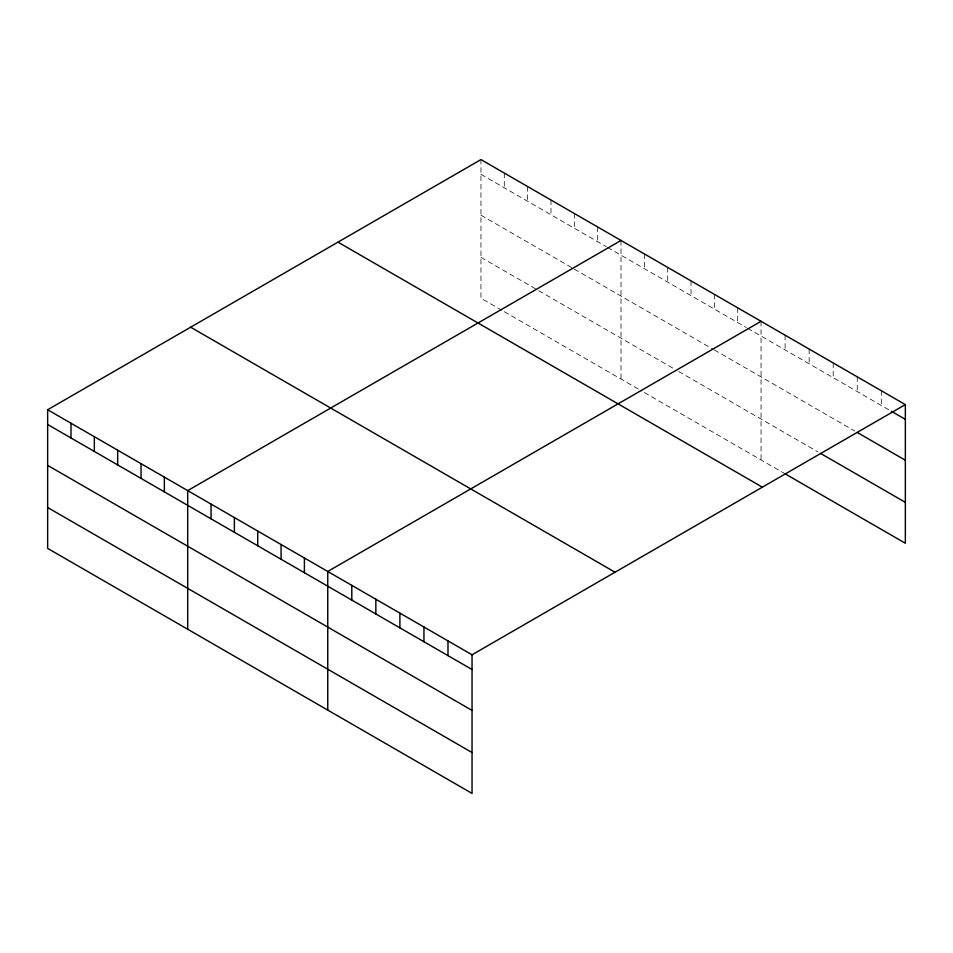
<?xml version="1.0" encoding="UTF-8"?>
<svg xmlns="http://www.w3.org/2000/svg" width="953" height="953" viewBox="0 0 953 953"><rect width="100%" height="100%" fill="white"/><g stroke="black" fill="none" stroke-linecap="round" stroke-linejoin="round"><path stroke-width="0.71" stroke-dasharray="4.76 3.57" d="M480.955 174.328L606.263 246.672M607.49 247.375L746.318 327.522M747.545 328.237L890.162 410.576M480.955 215.211L573.098 268.401M574.325 269.115L713.142 349.263M714.369 349.965L854.722 430.994M480.955 257.334L537.468 289.962M538.695 290.677L673.831 368.692M678.75 371.527L818.019 451.936M501.85 310.285L480.955 298.218L480.955 159.592M504.304 311.702L641.893 391.135M644.347 392.553L785.105 473.82M881.299 390.718L881.299 405.454M857.247 376.84L857.247 391.576M833.208 362.95L833.208 377.686M809.157 349.072L809.157 363.808M785.105 335.182L785.105 349.918M761.054 321.304L761.054 459.93M737.717 307.831L737.717 322.555M714.369 294.346L714.369 309.082M691.032 280.873L691.032 295.609M667.696 267.4L667.696 282.136M644.347 253.927L644.347 268.651M621.011 240.442L621.011 379.08M597.662 226.969L597.662 241.705M574.325 213.496L574.325 228.232M550.989 200.023L550.989 214.747M527.64 186.538L527.64 201.274M504.304 173.065L504.304 187.801"/><path stroke-width="1.43" d="M905.35 404.608L472.045 654.782L472.045 793.408L47.65 548.392L47.65 409.754L480.955 159.592L905.35 404.608L905.35 543.246L785.105 473.82M621.011 240.442L187.693 490.616L187.693 629.242M761.054 321.304L327.749 571.466L327.749 710.104M891.424 411.303L905.35 419.344M857.247 432.459L905.35 460.228M820.545 453.39L905.35 502.35M337.97 242.145L762.352 487.162M190.648 327.201L615.03 572.217M47.65 409.754L472.045 654.782M47.65 424.49L472.045 669.506M47.65 465.374L472.045 710.402M47.65 507.508L472.045 752.525M447.993 640.892L447.993 655.628M423.942 627.014L423.942 641.738M399.891 613.124L399.891 627.86M375.839 599.234L375.839 613.97M351.8 585.356L351.8 600.092M304.4 557.993L304.4 572.729M281.064 544.52L281.064 559.256M257.727 531.047L257.727 545.771M234.378 517.562L234.378 532.298M211.042 504.089L211.042 518.825M164.357 477.143L164.357 491.867M141.02 463.658L141.02 478.394M117.672 450.185L117.672 464.921M94.335 436.712L94.335 451.448M70.987 423.239L70.987 437.963"/></g></svg>
